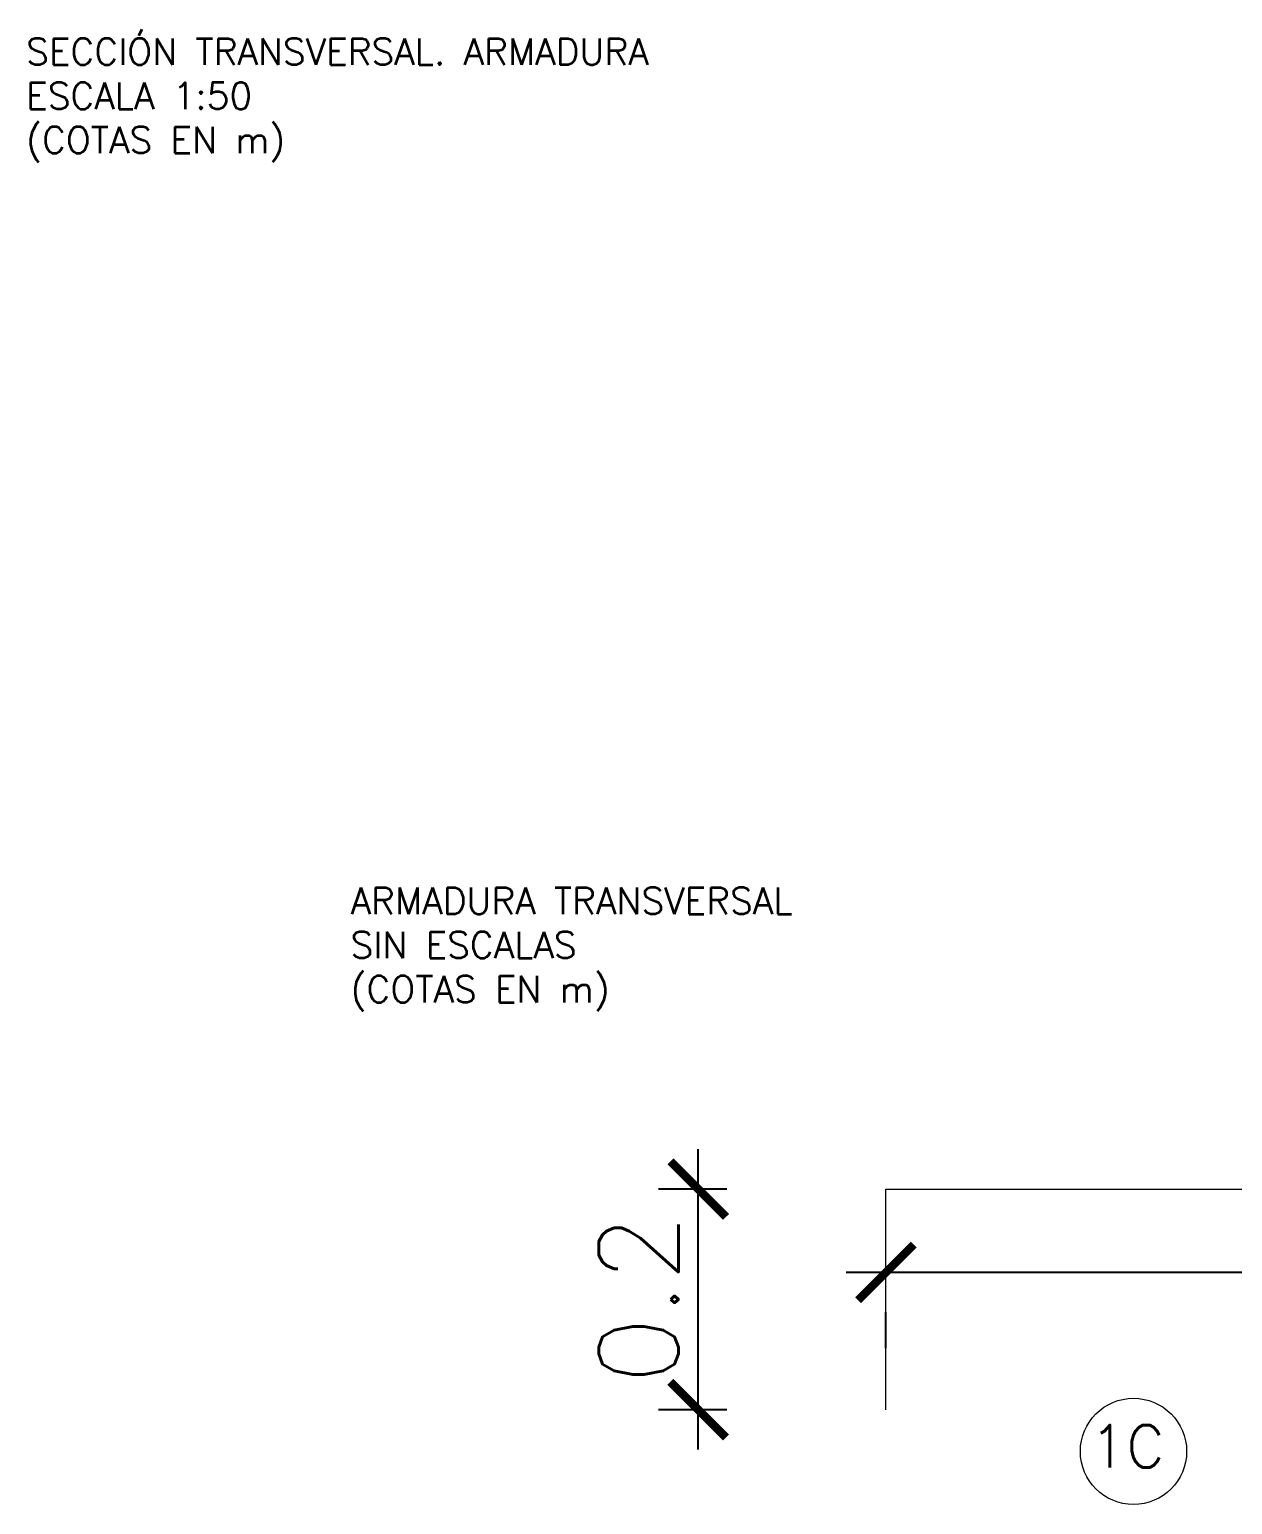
# Model space of a CAD drawing. Header units: metres. Extents: x 1291 to 1536, y 1774 to 1932.
# Drawn here: x 1345.116 to 1347.952, y 1786.368 to 1789.847 of the extents above; entities that cross this region are included whole.
import ezdxf

# ---------------------------------------------------------------- set-up
doc = ezdxf.new("R2010")
doc.units = ezdxf.units.M
doc.layers.add('Des', color=4, linetype='Continuous', lineweight=20)
doc.styles.add('SPING-TEXTO', font='romans.shx')
doc.styles.add('YPSOM_25', font='romans.shx', dxfattribs={"height": 0.0625})
doc.styles.add('YPSOM_40', font='romans.shx', dxfattribs={"height": 0.1})
doc.dimstyles.new('SPing_75', dxfattribs={"dimscale": 0.075, "dimtxt": 2.5, "dimasz": 1.75, "dimexe": 1.25, "dimexo": 5, "dimtad": 1, "dimzin": 1, "dimdsep": 46, "dimtxsty": 'SPING-TEXTO', "dimblk": 'ARCHTICK', "dimcen": 0, "dimdle": 1.25, "dimclrd": 1, "dimclre": 9, "dimclrt": 2, "dimadec": 0, "dimazin": 0, "dimtfac": 1, "dimtmove": 0, "dimatfit": 3, "dimfxl": 1, "dimarcsym": 0})

# ---------------------------------------------------------------- blocks, each defined once
blk = doc.blocks.new('_ArchTick')
at = {"color": 0, "linetype": 'ByBlock', "const_width": 0.15}
blk.add_lwpolyline([(-0.5, -0.5), (0.5, 0.5)], dxfattribs=at)
blk = doc.blocks.new('*D223')
at = {"layer": 'Defpoints', "color": 0, "transparency": 16777216}
for p in [(1346.6928, 1787.1122), (1347.1353, 1787.1122), (1347.1353, 1786.5918)]:
    blk.add_point(p, dxfattribs=at)
at = {"layer": 'Des', "color": 1, "lineweight": -2, "transparency": 16777216}
blk.add_line((1346.6928, 1786.4981), (1346.6928, 1787.206), dxfattribs=at)
at = {"layer": 'Des', "color": 9, "lineweight": -2, "transparency": 16777216}
for p, q in [((1346.7603, 1787.1122), (1346.599, 1787.1122)), ((1346.7603, 1786.5918), (1346.599, 1786.5918))]:
    blk.add_line(p, q, dxfattribs=at)
at = {"layer": 'Des', "color": 1, "lineweight": -2, "transparency": 16777216, "xscale": 0.13125, "yscale": 0.13125, "zscale": 0.13125}
for p, rotation in [((1346.6928, 1787.1122), 90), ((1346.6928, 1786.5918), 270)]:
    blk.add_blockref('_ArchTick', p, dxfattribs=dict(at, rotation=rotation))
at = {"layer": 'Des', "color": 2, "transparency": 16777216, "insert": (1346.5522, 1786.852), "char_height": 0.1875, "attachment_point": 5, "rotation": 90, "style": 'SPING-TEXTO'}
blk.add_mtext('0.2', dxfattribs=at)
blk = doc.blocks.new('*D226')
at = {"layer": 'Defpoints', "color": 0, "transparency": 16777216}
for p in [(1347.1353, 1787.1122), (1352.0706, 1787.1122), (1347.1353, 1786.9158)]:
    blk.add_point(p, dxfattribs=at)
at = {"layer": 'Des', "color": 1, "lineweight": -2, "transparency": 16777216}
blk.add_line((1352.1643, 1786.9158), (1347.0416, 1786.9158), dxfattribs=at)
at = {"layer": 'Des', "color": 9, "lineweight": -2, "transparency": 16777216}
for p, q in [((1347.1353, 1786.7372), (1347.1353, 1786.8221)), ((1352.0706, 1786.7372), (1352.0706, 1786.8221))]:
    blk.add_line(p, q, dxfattribs=at)
at = {"layer": 'Des', "color": 1, "lineweight": -2, "transparency": 16777216, "xscale": 0.13125, "yscale": 0.13125, "zscale": 0.13125, "rotation": 180}
blk.add_blockref('_ArchTick', (1347.1353, 1786.9158), dxfattribs=at)
at = {"layer": 'Des', "color": 1, "lineweight": -2, "transparency": 16777216, "xscale": 0.13125, "yscale": 0.13125, "zscale": 0.13125}
blk.add_blockref('_ArchTick', (1352.0706, 1786.9158), dxfattribs=at)
at = {"layer": 'Des', "color": 2, "transparency": 16777216, "insert": (1349.6029, 1787.0564), "char_height": 0.1875, "attachment_point": 5, "style": 'SPING-TEXTO'}
blk.add_mtext('7.60', dxfattribs=at)
blk = doc.blocks.new('*D293')
at = {"layer": 'Defpoints', "color": 0, "transparency": 16777216}
for p in [(1346.6928, 1787.1122), (1347.1353, 1787.1122), (1347.1353, 1786.5918)]:
    blk.add_point(p, dxfattribs=at)
at = {"layer": 'Des', "color": 1, "lineweight": -2, "transparency": 16777216}
blk.add_line((1346.6928, 1786.4981), (1346.6928, 1787.206), dxfattribs=at)
at = {"layer": 'Des', "color": 9, "lineweight": -2, "transparency": 16777216}
for p, q in [((1346.7603, 1787.1122), (1346.599, 1787.1122)), ((1346.7603, 1786.5918), (1346.599, 1786.5918))]:
    blk.add_line(p, q, dxfattribs=at)
at = {"layer": 'Des', "color": 1, "lineweight": -2, "transparency": 16777216, "xscale": 0.13125, "yscale": 0.13125, "zscale": 0.13125}
for p, rotation in [((1346.6928, 1787.1122), 90), ((1346.6928, 1786.5918), 270)]:
    blk.add_blockref('_ArchTick', p, dxfattribs=dict(at, rotation=rotation))
at = {"layer": 'Des', "color": 2, "transparency": 16777216, "insert": (1346.5522, 1786.852), "char_height": 0.1875, "attachment_point": 5, "rotation": 90, "style": 'SPING-TEXTO'}
blk.add_mtext('0.2', dxfattribs=at)
blk = doc.blocks.new('*D296')
at = {"layer": 'Defpoints', "color": 0, "transparency": 16777216}
for p in [(1347.1353, 1787.1122), (1352.0706, 1787.1122), (1347.1353, 1786.9158)]:
    blk.add_point(p, dxfattribs=at)
at = {"layer": 'Des', "color": 1, "lineweight": -2, "transparency": 16777216}
blk.add_line((1352.1643, 1786.9158), (1347.0416, 1786.9158), dxfattribs=at)
at = {"layer": 'Des', "color": 9, "lineweight": -2, "transparency": 16777216}
for p, q in [((1347.1353, 1786.7372), (1347.1353, 1786.8221)), ((1352.0706, 1786.7372), (1352.0706, 1786.8221))]:
    blk.add_line(p, q, dxfattribs=at)
at = {"layer": 'Des', "color": 1, "lineweight": -2, "transparency": 16777216, "xscale": 0.13125, "yscale": 0.13125, "zscale": 0.13125, "rotation": 180}
blk.add_blockref('_ArchTick', (1347.1353, 1786.9158), dxfattribs=at)
at = {"layer": 'Des', "color": 1, "lineweight": -2, "transparency": 16777216, "xscale": 0.13125, "yscale": 0.13125, "zscale": 0.13125}
blk.add_blockref('_ArchTick', (1352.0706, 1786.9158), dxfattribs=at)
at = {"layer": 'Des', "color": 2, "transparency": 16777216, "insert": (1349.6029, 1787.0564), "char_height": 0.1875, "attachment_point": 5, "style": 'SPING-TEXTO'}
blk.add_mtext('7.60', dxfattribs=at)

msp = doc.modelspace()

# ---------------------------------------------------------------- linework, layer by layer
at = {"layer": 'Des'}
msp.add_lwpolyline([(1347.1353, 1786.5918), (1347.1353, 1787.1122), (1352.07057, 1787.1122)], dxfattribs=at)
msp.add_lwpolyline([(1347.1353, 1786.5918), (1347.1353, 1787.1122), (1352.07057, 1787.1122)], dxfattribs=at)
msp.add_circle((1347.71905, 1786.49352), 0.1253, dxfattribs=at)
msp.add_circle((1347.71905, 1786.49352), 0.1253, dxfattribs=at)

# ---------------------------------------------------------------- texts
at = {"layer": 'Des', "style": 'YPSOM_40'}
msp.add_text('1C', height=0.1, dxfattribs=at).set_placement((1347.61637, 1786.45554))
msp.add_text('1C', height=0.1, dxfattribs=at).set_placement((1347.61637, 1786.45554))
at = {"layer": 'Des', "color": 9, "insert": (1345.10801, 1789.82657, 116.94379), "char_height": 0.0625, "attachment_point": 1, "rotation": 0, "style": 'YPSOM_25'}
msp.add_mtext_dynamic_manual_height_columns('SECCIÓN TRANSVERSAL. ARMADURA\\PESCALA 1:50\\P(COTAS EN m)', width=2.0637841, gutter_width=0.3125, heights=[0], dxfattribs=at)
msp.add_mtext_dynamic_manual_height_columns('SECCIÓN TRANSVERSAL. ARMADURA\\PESCALA 1:50\\P(COTAS EN m)', width=2.0637841, gutter_width=0.3125, heights=[0], dxfattribs=at)
at = {"layer": 'Des', "insert": (1345.873, 1787.82354, 116.94379), "char_height": 0.0625, "attachment_point": 1, "rotation": 0, "style": 'YPSOM_25'}
msp.add_mtext_dynamic_manual_height_columns('ARMADURA TRANSVERSAL\\PSIN ESCALAS\\P(COTAS EN m)', width=2.0637841, gutter_width=0.3125, heights=[0], dxfattribs=at)
msp.add_mtext_dynamic_manual_height_columns('ARMADURA TRANSVERSAL\\PSIN ESCALAS\\P(COTAS EN m)', width=2.0637841, gutter_width=0.3125, heights=[0], dxfattribs=at)

# ---------------------------------------------------------------- dimensions: what is measured, and where the dimension line sits
at = {"layer": 'Des'}
for picture in ['*D223', '*D293']:
    dim = msp.add_aligned_dim(p1=(1347.1353, 1786.5918), p2=(1347.1353, 1787.1122), distance=0.4425, text='0.2', dimstyle='SPing_75', dxfattribs=at)
    dim.commit()
    dim.dimension.update_dxf_attribs({"geometry": picture, "text_midpoint": (1346.55217, 1786.852)})
for picture in ['*D226', '*D296']:
    dim = msp.add_linear_dim(base=(1347.1353, 1786.91582), p1=(1352.07057, 1787.1122), p2=(1347.1353, 1787.1122), text='7.60', dimstyle='SPing_75', dxfattribs=at)
    dim.commit()
    dim.dimension.update_dxf_attribs({"geometry": picture, "text_midpoint": (1349.60293, 1787.05645)})

doc.saveas('drawing.dxf')
